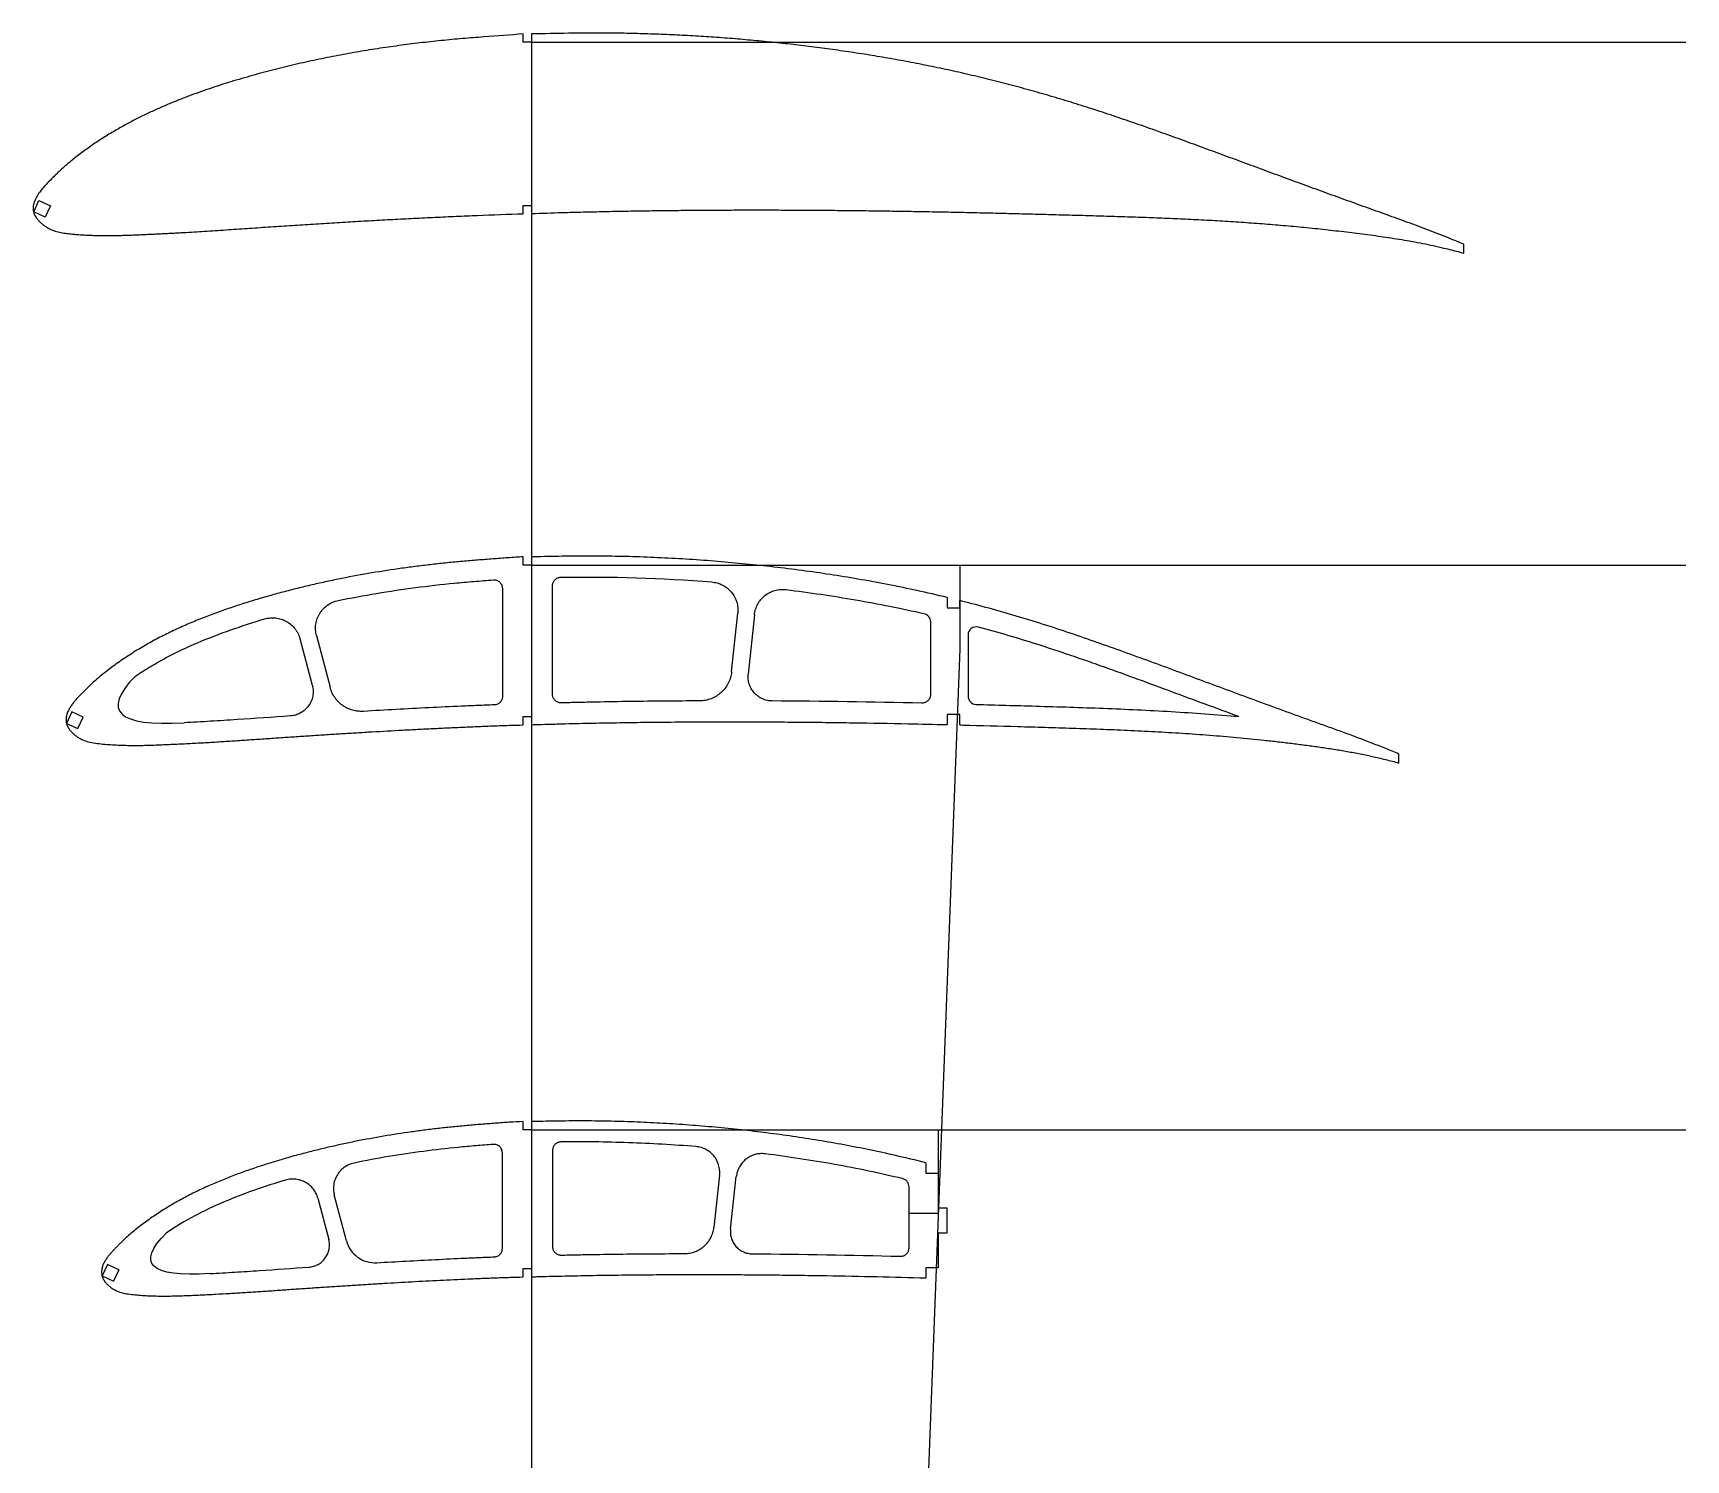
# Model space of a CAD drawing. Header units: millimetres. Extents: x -11497 to 404, y -3854 to 414.
# Drawn here: x -8408.6 to -8013.5, y -322.7 to 18.4 of the extents above; entities that cross this region are included whole.
import ezdxf

# ---------------------------------------------------------------- set-up
doc = ezdxf.new("R2010")
doc.units = ezdxf.units.MM
doc.layers.add('7', color=1, linetype='Continuous')
doc.layers.add('剖面线层', color=2, linetype='Continuous', lineweight=25)

msp = doc.modelspace()

# ---------------------------------------------------------------- linework, layer by layer
for p, q in [((-8291.4486, 16.1914), (-8291.4486, 18.1818)), ((-8289.4486, 16.1914), (-8291.4486, 16.1914)), ((-8289.4486, 18.1914), (-8289.4486, 16.1914)), ((-8291.4486, -24.7867), (-8291.4486, -22.7867)), ((-8291.4486, -22.7867), (-8289.4486, -22.7867)), ((-8289.4486, -22.7867), (-8289.4486, -24.7404)), ((-8291.4486, -108.8086), (-8291.4486, -106.8202)), ((-8289.4486, -108.8086), (-8291.4486, -108.8086)), ((-8289.4486, -106.8086), (-8289.4486, -108.8086)), ((-8190.1354, -116.5351), (-8190.1354, -119.0351)), ((-8187.1354, -119.0351), (-8187.1354, -117.2749)), ((-8190.1354, -119.0351), (-8187.1354, -119.0351)), ((-8291.4486, -146.9955), (-8291.4486, -144.9955)), ((-8291.4486, -144.9955), (-8289.4486, -144.9955)), ((-8289.4486, -144.9955), (-8289.4486, -146.9458)), ((-8187.1354, -144.5017), (-8190.1354, -144.5017)), ((-8190.1354, -144.5017), (-8190.1354, -146.927)), ((-8187.1354, -147.0017), (-8187.1354, -144.5017)), ((-8291.4486, -243.8086), (-8291.4486, -241.8222)), ((-8289.4486, -243.8086), (-8291.4486, -243.8086)), ((-8289.4486, -241.8086), (-8289.4486, -243.8086)), ((-8195.2396, -251.6877), (-8195.2396, -254.1877)), ((-8195.2396, -254.1877), (-8192.2396, -254.1877)), ((-8192.2396, -254.1877), (-8192.2396, -262.4671)), ((-8192.2396, -262.4671), (-8190.2396, -262.4671)), ((-8190.2396, -262.4671), (-8190.2396, -268.4671)), ((-8190.2396, -268.4671), (-8192.2396, -268.4671)), ((-8192.2396, -268.4671), (-8192.2396, -276.7778)), ((-8291.4486, -278.9729), (-8291.4486, -276.9729)), ((-8291.4486, -276.9729), (-8289.4486, -276.9729)), ((-8289.4486, -276.9729), (-8289.4486, -278.927)), ((-8192.2396, -276.7778), (-8195.2396, -276.7778)), ((-8195.2396, -276.7778), (-8195.2396, -279.1941))]:
    msp.add_line(p, q)
at = {"color": 7, "linetype": 'Continuous', "lineweight": 25}
for p, q in [((-8408.4854, -24.3296), (-8407.2176, -21.6107)), ((-8407.2176, -21.6107), (-8404.4986, -22.8785)), ((-8404.4986, -22.8785), (-8405.7665, -25.5975)), ((-8405.7665, -25.5975), (-8408.4854, -24.3296)), ((-8066.6553, -34.2379), (-8066.6553, -32.0867)), ((-8296.4486, -114.3208), (-8296.4486, -140.2131)), ((-8284.4486, -139.7349), (-8284.4486, -113.6919)), ((-8241.6525, -134.3244), (-8240.1848, -120.2882)), ((-8236.1997, -120.6623), (-8237.6848, -134.8591)), ((-8194.1354, -122.3185), (-8194.1354, -139.7852)), ((-8340.8902, -125.6367), (-8337.6255, -137.9999)), ((-8185.1354, -125.5543), (-8185.1354, -140.102)), ((-8341.8743, -137.5767), (-8344.8153, -126.4397)), ((-8384.2523, -135.3876), (-8384.252, -135.3878)), ((-8399.3575, -143.9048), (-8400.6254, -146.6237)), ((-8396.6386, -145.1727), (-8399.3575, -143.9048)), ((-8397.9065, -147.8916), (-8396.6386, -145.1727)), ((-8400.6254, -146.6237), (-8397.9065, -147.8916)), ((-8372.5508, -146.4817), (-8372.5526, -146.4818)), ((-8082.17, -156.1171), (-8082.1707, -153.9554)), ((-8284.4486, -248.7028), (-8284.4486, -271.7469)), ((-8296.4486, -272.1709), (-8296.4486, -249.2742)), ((-8244.5269, -254.6394), (-8245.8959, -267.1105)), ((-8241.9187, -267.5664), (-8240.5366, -254.9847)), ((-8340.5427, -260.1715), (-8337.9521, -269.9908)), ((-8333.7237, -270.3383), (-8336.62, -259.3599)), ((-8199.2396, -272.0337), (-8199.2396, -257.4176)), ((-8376.7207, -268.4071), (-8376.7209, -268.4069)), ((-8390.8687, -275.9824), (-8392.1365, -278.7014)), ((-8388.1498, -277.2503), (-8390.8687, -275.9824)), ((-8392.1365, -278.7014), (-8389.4176, -279.9692)), ((-8388.1498, -277.2503), (-8389.4176, -279.9692)), ((-8366.3288, -278.1481), (-8366.3257, -278.1479))]:
    msp.add_line(p, q, dxfattribs=at)
at = {"color": 7, "linetype": 'Continuous'}
for centre, start, end in [((-8183.1354, -125.5543), 74.84851, 180), ((-8183.1354, -140.102), 180, 268.488702)]:
    msp.add_arc(centre, 2, start, end, dxfattribs=at)
at = {"color": 7, "linetype": 'Continuous', "lineweight": 25}
for points, knots in [([(-8291.4486, 18.1818), (-8294.5814, 17.9626), (-8299.4148, 17.5777), (-8305.9536, 17.089), (-8311.055, 16.605), (-8316.1481, 16.0476), (-8321.23, 15.4023), (-8326.2998, 14.6704), (-8331.3555, 13.8474), (-8335.5727, 13.0757), (-8338.9596, 12.4078), (-8341.5207, 11.8724), (-8344.0761, 11.3136), (-8346.625, 10.726), (-8349.1678, 10.1121), (-8351.7046, 9.4707), (-8354.257, 8.795), (-8356.8244, 8.0854), (-8359.405, 7.3374), (-8361.9756, 6.5571), (-8364.5344, 5.7388), (-8367.0822, 4.8854), (-8369.6169, 3.9912), (-8371.7324, 3.2038), (-8373.4364, 2.5465), (-8374.7327, 2.0303), (-8376.0243, 1.5031), (-8377.3087, 0.9603), (-8378.5871, 0.4056), (-8379.8574, -0.1655), (-8381.1398, -0.7623), (-8382.4353, -1.3841), (-8383.7405, -2.0364), (-8385.0384, -2.7048), (-8386.3258, -3.3955), (-8387.6062, -4.1054), (-8388.8785, -4.8373), (-8390.1786, -5.6109), (-8391.5036, -6.4279), (-8392.8491, -7.2905), (-8394.1773, -8.1749), (-8395.4826, -9.0813), (-8396.7614, -10.005), (-8398.007, -10.9477), (-8399.0647, -11.7837), (-8399.943, -12.5094), (-8400.6593, -13.1162), (-8401.368, -13.7417), (-8402.0789, -14.3847), (-8402.7943, -15.055), (-8403.5205, -15.756), (-8404.3429, -16.5739), (-8405.2589, -17.5084), (-8406.2219, -18.5753), (-8407.1055, -19.6826), (-8407.8463, -20.8221), (-8408.3861, -21.9829), (-8408.6665, -23.1685), (-8408.5832, -24.2047), (-8408.3686, -24.8738), (-8408.1107, -25.31), (-8407.8725, -25.785), (-8407.3972, -26.3673), (-8406.8132, -26.9684), (-8406.1514, -27.5119), (-8405.4423, -27.9954), (-8404.7276, -28.3922), (-8404.0239, -28.7046), (-8403.3422, -28.9467), (-8402.6547, -29.138), (-8401.9628, -29.2889), (-8401.2667, -29.4056), (-8400.5678, -29.5003), (-8399.6833, -29.5992), (-8398.613, -29.7017), (-8397.356, -29.8024), (-8396.0955, -29.8803), (-8394.8326, -29.9377), (-8393.5682, -29.9799), (-8392.3027, -30.0021), (-8391.0364, -30.0114), (-8389.7699, -30.0026), (-8388.504, -29.9832), (-8387.239, -29.9521), (-8385.9748, -29.9121), (-8384.7106, -29.8649), (-8383.4465, -29.8133), (-8382.1817, -29.7571), (-8380.9164, -29.6992), (-8379.6503, -29.6413), (-8378.3847, -29.579), (-8377.1188, -29.5166), (-8375.8532, -29.4523), (-8374.5873, -29.3842), (-8372.8982, -29.2916), (-8370.7865, -29.17), (-8368.2526, -29.0137), (-8365.7196, -28.8531), (-8363.1869, -28.6848), (-8360.6546, -28.5146), (-8358.122, -28.3422), (-8355.5891, -28.1681), (-8353.0557, -27.9977), (-8350.5226, -27.8264), (-8347.9896, -27.6601), (-8345.4569, -27.4931), (-8342.9239, -27.33), (-8340.3903, -27.1697), (-8337.0136, -26.9603), (-8332.7937, -26.7061), (-8327.731, -26.4153), (-8322.6684, -26.1402), (-8317.6055, -25.8777), (-8312.5414, -25.6329), (-8307.4756, -25.4016), (-8300.4451, -25.1067), (-8295.1025, -24.9058), (-8291.4486, -24.7867)], [0, 0, 0, 0, 0.037810127, 0.058378142, 0.078944165, 0.099502757, 0.120062306, 0.140618196, 0.161171844, 0.181730392, 0.192232993, 0.202733734, 0.213231801, 0.223726436, 0.234226583, 0.244725708, 0.255230035, 0.266014973, 0.276796177, 0.287577874, 0.298358395, 0.309139928, 0.31992681, 0.330717371, 0.336315928, 0.341916893, 0.34751551, 0.353112043, 0.35870546, 0.364292741, 0.369880161, 0.375736121, 0.381592742, 0.387447349, 0.393312559, 0.399182199, 0.405074118, 0.410984135, 0.41739554, 0.423814744, 0.430225953, 0.436607106, 0.442946104, 0.449218507, 0.455412895, 0.459176702, 0.462934888, 0.466716263, 0.470556156, 0.474475231, 0.47851987, 0.482707985, 0.488439354, 0.49427259, 0.500005689, 0.505479778, 0.510596009, 0.515360546, 0.519964911, 0.522941483, 0.523713317, 0.526061566, 0.529321954, 0.532702959, 0.536149006, 0.539609724, 0.543025292, 0.545975002, 0.548870241, 0.551727175, 0.554561889, 0.557391908, 0.560223219, 0.563052882, 0.568106577, 0.573167981, 0.578234398, 0.583311455, 0.588388324, 0.593465992, 0.598549122, 0.603634584, 0.60871431, 0.613792524, 0.618869059, 0.62394358, 0.629023617, 0.634100922, 0.639186879, 0.644273168, 0.649360468, 0.654444114, 0.659532454, 0.664617865, 0.669708001, 0.679898873, 0.690085219, 0.700273946, 0.710457126, 0.720645539, 0.730830795, 0.741020462, 0.751213282, 0.761401695, 0.771588867, 0.781775629, 0.79196117, 0.802149496, 0.812340623, 0.832694999, 0.853048018, 0.873395476, 0.893737901, 0.914086761, 0.934438591, 0.95479294, 0.998807953, 0.998807953, 0.998807953, 0.998807953]), ([(-8066.6553, -32.0867), (-8067.7913, -31.5932), (-8069.7741, -30.7927), (-8072.582, -29.6707), (-8075.0744, -28.7104), (-8077.56, -27.7724), (-8080.0521, -26.8524), (-8082.5487, -25.9446), (-8085.049, -25.0469), (-8087.5501, -24.1501), (-8090.8864, -22.9587), (-8095.0512, -21.4563), (-8100.043, -19.6411), (-8105.0307, -17.8187), (-8110.0141, -15.9849), (-8114.997, -14.1492), (-8119.9799, -12.3103), (-8124.956, -10.4765), (-8129.925, -8.6485), (-8134.8899, -6.8379), (-8139.8624, -5.0507), (-8144.845, -3.2949), (-8149.8433, -1.5831), (-8154.8593, 0.0778), (-8159.8604, 1.6652), (-8164.8467, 3.1733), (-8169.8173, 4.5993), (-8174.8068, 5.9557), (-8179.8157, 7.2392), (-8184.8425, 8.4502), (-8189.8871, 9.5888), (-8194.9213, 10.6447), (-8199.9425, 11.6219), (-8204.9485, 12.5208), (-8209.966, 13.3484), (-8214.9939, 14.1105), (-8220.032, 14.8058), (-8225.0793, 15.4394), (-8230.1243, 16.0094), (-8235.165, 16.5191), (-8240.2002, 16.9692), (-8245.2393, 17.3596), (-8250.282, 17.6881), (-8255.3285, 17.9583), (-8260.3788, 18.1642), (-8265.4346, 18.3083), (-8270.4937, 18.3923), (-8275.5555, 18.4076), (-8281.8741, 18.3503), (-8286.5042, 18.2196), (-8289.4486, 18.1914)], [0, 0, 0, 0, 0.015987774, 0.027603423, 0.039037682, 0.050468654, 0.061901065, 0.073332522, 0.084764442, 0.096196547, 0.107635555, 0.13049922, 0.153355397, 0.176207116, 0.199054455, 0.221907143, 0.24476251, 0.267624717, 0.290371373, 0.313115788, 0.335849145, 0.358586315, 0.381317376, 0.404055046, 0.426798515, 0.449053993, 0.471304814, 0.493555415, 0.515804196, 0.538055804, 0.560305634, 0.58256543, 0.604458081, 0.626342623, 0.64822472, 0.670106377, 0.69199188, 0.713881813, 0.735775608, 0.757534826, 0.779287847, 0.80103746, 0.82278231, 0.844525637, 0.866279057, 0.888033004, 0.909820868, 0.931599156, 0.953379782, 0.991393692, 0.991393692, 0.991393692, 0.991393692]), ([(-8289.4486, -24.7404), (-8287.0227, -24.6778), (-8282.9125, -24.5061), (-8277.113, -24.3717), (-8272.0522, -24.2514), (-8266.992, -24.1565), (-8261.9336, -24.0722), (-8256.8777, -24.008), (-8251.8225, -23.9551), (-8246.7677, -23.9206), (-8241.7125, -23.8971), (-8236.6564, -23.8893), (-8231.6001, -23.8922), (-8226.5453, -23.909), (-8221.4922, -23.937), (-8216.4403, -23.9776), (-8211.3888, -24.0284), (-8206.337, -24.0921), (-8201.2846, -24.1661), (-8196.232, -24.2519), (-8191.1801, -24.3465), (-8186.1299, -24.4541), (-8181.0807, -24.5665), (-8176.0321, -24.6883), (-8170.9827, -24.8156), (-8165.9324, -24.948), (-8160.8814, -25.0845), (-8155.8304, -25.2236), (-8150.7808, -25.3725), (-8145.7327, -25.533), (-8140.6859, -25.7151), (-8135.6396, -25.9193), (-8130.5941, -26.1571), (-8125.5472, -26.4306), (-8120.5004, -26.7446), (-8115.4547, -27.106), (-8110.4129, -27.5136), (-8105.3752, -27.9704), (-8100.3417, -28.4836), (-8095.312, -29.0519), (-8091.1187, -29.5747), (-8087.76, -30.0265), (-8085.2349, -30.3878), (-8082.7144, -30.7728), (-8080.2003, -31.1912), (-8077.6933, -31.6438), (-8075.195, -32.14), (-8072.6897, -32.6821), (-8069.8401, -33.3717), (-8067.819, -33.878), (-8066.6553, -34.2379)], [0.007565579, 0.007565579, 0.007565579, 0.007565579, 0.039898338, 0.062375182, 0.084856831, 0.107347172, 0.129807277, 0.152263507, 0.174716737, 0.197166748, 0.219614308, 0.24207271, 0.264533569, 0.286983546, 0.309422927, 0.331860714, 0.354297153, 0.376732241, 0.399175083, 0.421621345, 0.444062332, 0.466498061, 0.488924444, 0.511354789, 0.533784812, 0.556223473, 0.578666397, 0.601109154, 0.623547151, 0.645975927, 0.668404475, 0.690833213, 0.713267434, 0.735703901, 0.758175394, 0.780639748, 0.80310346, 0.825569188, 0.848036127, 0.870516133, 0.893008687, 0.904338802, 0.91566953, 0.926994857, 0.938311018, 0.949626763, 0.960935433, 0.97224771, 0.983775525, 1, 1, 1, 1]), ([(-8190.1354, -116.5351), (-8192.5317, -115.9559), (-8199.3289, -114.3937), (-8208.3872, -112.6205), (-8217.2853, -111.1564), (-8223.9787, -110.1855), (-8230.6878, -109.3334), (-8237.4112, -108.5988), (-8244.1455, -107.9747), (-8250.8898, -107.468), (-8256.5162, -107.1405), (-8261.0205, -106.9396), (-8265.5263, -106.7778), (-8270.0339, -106.6754), (-8274.5425, -106.6341), (-8277.924, -106.6365), (-8281.3054, -106.6663), (-8284.6863, -106.7334), (-8287.4006, -106.7845), (-8288.9881, -106.8041), (-8289.4486, -106.8086)], [0.528325857, 0.528325857, 0.528325857, 0.528325857, 0.5625, 0.625, 0.65625, 0.6875, 0.71875, 0.75, 0.78125, 0.8125, 0.84375, 0.859375, 0.875, 0.90625, 0.921875, 0.9375, 0.953125, 0.96875, 0.984375, 0.990758762, 0.990758762, 0.990758762, 0.990758762]), ([(-8291.4486, -106.8202), (-8292.6622, -106.8898), (-8295.0885, -107.049), (-8298.7251, -107.321), (-8302.36, -107.5975), (-8305.9925, -107.8902), (-8309.6186, -108.2422), (-8313.2397, -108.6311), (-8316.8544, -109.0667), (-8321.6645, -109.7108), (-8327.6579, -110.6339), (-8333.6193, -111.7295), (-8338.3655, -112.7115), (-8341.9126, -113.5032), (-8345.4459, -114.3505), (-8348.9645, -115.2543), (-8352.4673, -116.2152), (-8355.9524, -117.2362), (-8359.4158, -118.3266), (-8362.8554, -119.4881), (-8366.2666, -120.7296), (-8369.6457, -122.0546), (-8372.9859, -123.4742), (-8376.2751, -125.0074), (-8379.5045, -126.6627), (-8382.6649, -128.4456), (-8385.7513, -130.3532), (-8388.2534, -132.0508), (-8390.2034, -133.4812), (-8391.6364, -134.5931), (-8393.0361, -135.7467), (-8394.3958, -136.9471), (-8395.4975, -137.9819), (-8396.3589, -138.8302), (-8396.9987, -139.4728), (-8397.6281, -140.1256), (-8398.2394, -140.7953), (-8398.8263, -141.4871), (-8399.3765, -142.2079), (-8399.7943, -142.8383), (-8400.0903, -143.3656), (-8400.2905, -143.7723), (-8400.4342, -144.1219), (-8400.5324, -144.4076), (-8400.5975, -144.6247), (-8400.6521, -144.8446), (-8400.7089, -145.1411), (-8400.7543, -145.5169), (-8400.7506, -145.8954), (-8400.7238, -146.1965), (-8400.6911, -146.4206), (-8400.647, -146.6428), (-8400.5884, -146.8611), (-8400.5147, -147.0751), (-8400.4135, -147.2772), (-8400.3055, -147.4759), (-8400.2029, -147.6778), (-8400.0899, -147.8743), (-8399.963, -148.062), (-8399.8259, -148.2424), (-8399.6323, -148.474), (-8399.2781, -148.8671), (-8398.8308, -149.2747), (-8398.3514, -149.6431), (-8397.854, -149.9869), (-8397.1999, -150.3665), (-8396.0937, -150.8597), (-8394.6291, -151.2543), (-8392.8293, -151.4884), (-8391.0235, -151.6565), (-8389.2137, -151.7803), (-8387.4015, -151.8571), (-8385.588, -151.8978), (-8383.774, -151.9014), (-8381.9602, -151.8752), (-8380.1468, -151.8244), (-8378.3339, -151.7568), (-8376.5215, -151.6778), (-8374.7091, -151.5942), (-8372.8968, -151.507), (-8370.4805, -151.3853), (-8367.4605, -151.2216), (-8363.8373, -151.0033), (-8360.2146, -150.769), (-8356.5921, -150.5239), (-8352.9693, -150.274), (-8349.3459, -150.0243), (-8345.7215, -149.7793), (-8342.0961, -149.538), (-8338.4695, -149.3021), (-8334.8417, -149.0735), (-8331.2127, -148.8513), (-8326.3722, -148.5647), (-8321.5288, -148.295), (-8316.6826, -148.0407), (-8313.0464, -147.8587), (-8309.4087, -147.6851), (-8306.3759, -147.5473), (-8303.9489, -147.443), (-8302.1283, -147.3659), (-8300.3073, -147.2902), (-8298.4857, -147.2201), (-8296.6636, -147.1555), (-8294.3183, -147.0775), (-8292.5798, -147.0238), (-8291.4486, -146.9955)], [0, 0, 0, 0, 0.008250743, 0.016501486, 0.024752229, 0.033002972, 0.041253715, 0.049504458, 0.057755201, 0.066005944, 0.08250743, 0.099008916, 0.107259659, 0.115510402, 0.123761145, 0.132011888, 0.140262631, 0.148513373, 0.156764116, 0.165014859, 0.173265602, 0.181516345, 0.189767088, 0.198017831, 0.206268574, 0.214519317, 0.22277006, 0.231020803, 0.235146175, 0.239271546, 0.243396918, 0.247522289, 0.251647661, 0.253710346, 0.255773032, 0.257835718, 0.259898404, 0.261961089, 0.264023775, 0.266086461, 0.267117804, 0.268149147, 0.269180489, 0.269696161, 0.270211832, 0.270727504, 0.271243175, 0.272274518, 0.273305861, 0.273821532, 0.274337204, 0.274852875, 0.275368547, 0.275884218, 0.27639989, 0.276915561, 0.277431232, 0.277946904, 0.278462575, 0.278978247, 0.279493918, 0.280525261, 0.282587947, 0.28361929, 0.284650632, 0.286713318, 0.288776004, 0.292901375, 0.297026747, 0.301152118, 0.30527749, 0.309402861, 0.313528233, 0.317653604, 0.321778976, 0.325904347, 0.330029719, 0.33415509, 0.338280462, 0.342405833, 0.346531205, 0.354781948, 0.363032691, 0.371283434, 0.379534177, 0.38778492, 0.396035663, 0.404286406, 0.412537149, 0.420787892, 0.429038634, 0.437289377, 0.44554012, 0.462041606, 0.470292349, 0.478543092, 0.486793835, 0.495044578, 0.49916995, 0.503295321, 0.507420693, 0.511546064, 0.515671436, 0.519796807, 0.527473097, 0.527473097, 0.527473097, 0.527473097]), ([(-8335.713, -117.271), (-8329.5873, -115.9991), (-8323.4281, -114.977), (-8314.147, -113.7608), (-8311.0459, -113.411), (-8306.3854, -112.9518), (-8304.8299, -112.8141), (-8301.7156, -112.5627), (-8300.1575, -112.4441), (-8298.5993, -112.3265)], [0, 0, 0, 0, 0.5, 0.5, 0.75, 0.75, 0.875, 0.875, 1, 1, 1, 1]), ([(-8298.5993, -112.3265), (-8298.4612, -112.316), (-8298.3245, -112.32), (-8298.0537, -112.3554), (-8297.918, -112.3876), (-8297.6592, -112.4781), (-8297.5357, -112.536), (-8297.3003, -112.6776), (-8297.1892, -112.7612), (-8296.8888, -113.0396), (-8296.7257, -113.269), (-8296.5614, -113.6447), (-8296.519, -113.7775), (-8296.4629, -114.046), (-8296.4486, -114.1823), (-8296.4486, -114.3208)], [0, 0, 0, 0, 0.125, 0.125, 0.25, 0.25, 0.375, 0.375, 0.5, 0.5, 0.75, 0.75, 0.875, 0.875, 1, 1, 1, 1]), ([(-8284.4486, -113.6919), (-8284.4486, -113.5613), (-8284.436, -113.4329), (-8284.3864, -113.1802), (-8284.3488, -113.0546), (-8284.2507, -112.8147), (-8284.1906, -112.7008), (-8284.0488, -112.4851), (-8283.9661, -112.3827), (-8283.7854, -112.1986), (-8283.6867, -112.1158), (-8283.4727, -111.969), (-8283.3581, -111.906), (-8283.0034, -111.7532), (-8282.745, -111.6968), (-8282.4839, -111.6922)], [0, 0, 0, 0, 0.125, 0.125, 0.25, 0.25, 0.375, 0.375, 0.5, 0.5, 0.625, 0.625, 0.75, 0.75, 1, 1, 1, 1]), ([(-8246.3931, -112.8278), (-8245.9398, -112.8637), (-8245.4973, -112.9441), (-8244.6329, -113.191), (-8244.2071, -113.3601), (-8243.4084, -113.774), (-8243.0327, -114.0186), (-8242.5051, -114.4425), (-8242.3345, -114.5942), (-8242.0124, -114.9108), (-8241.8603, -115.0762), (-8241.43, -115.593), (-8241.1771, -115.9659), (-8240.7456, -116.7652), (-8240.5731, -117.1798), (-8240.3769, -117.8234), (-8240.3221, -118.0416), (-8240.2339, -118.4854), (-8240.2007, -118.7109), (-8240.1359, -119.3852), (-8240.1375, -119.836), (-8240.1848, -120.2882)], [0, 0, 0, 0, 0.125, 0.125, 0.25, 0.25, 0.375, 0.375, 0.4375, 0.4375, 0.5, 0.5, 0.625, 0.625, 0.75, 0.75, 0.8125, 0.8125, 0.875, 0.875, 1, 1, 1, 1]), ([(-8236.1997, -120.6624), (-8236.1525, -120.2114), (-8236.0613, -119.7723), (-8235.7936, -118.9167), (-8235.6145, -118.4965), (-8235.1822, -117.7102), (-8234.9292, -117.3416), (-8234.4939, -116.8259), (-8234.3386, -116.6595), (-8234.0152, -116.346), (-8233.8467, -116.1982), (-8233.3212, -115.7813), (-8232.9439, -115.5381), (-8232.1369, -115.1261), (-8231.7195, -114.9635), (-8231.0736, -114.7822), (-8230.8549, -114.7323), (-8230.4107, -114.654), (-8230.185, -114.6258), (-8229.5112, -114.5755), (-8229.0616, -114.5865), (-8228.6117, -114.6428)], [0, 0, 0, 0, 0.125, 0.125, 0.25, 0.25, 0.375, 0.375, 0.4375, 0.4375, 0.5, 0.5, 0.625, 0.625, 0.75, 0.75, 0.8125, 0.8125, 0.875, 0.875, 1, 1, 1, 1]), ([(-8340.8902, -125.6367), (-8341.0084, -125.1892), (-8341.0792, -124.737), (-8341.1296, -123.8233), (-8341.1078, -123.3573), (-8340.9723, -122.4521), (-8340.8597, -122.0098), (-8340.6226, -121.3621), (-8340.5317, -121.1483), (-8340.3308, -120.7356), (-8340.1101, -120.3354), (-8339.8505, -119.9596), (-8339.5713, -119.5963), (-8339.4209, -119.42), (-8338.946, -118.9175), (-8338.6001, -118.6194), (-8337.8515, -118.0948), (-8337.4444, -117.8672), (-8336.6028, -117.5037), (-8336.1661, -117.3651), (-8335.7129, -117.271)], [0, 0, 0, 0, 0.125, 0.125, 0.25, 0.25, 0.375, 0.375, 0.4375, 0.4375, 0.5, 0.5625, 0.5625, 0.625, 0.625, 0.75, 0.75, 0.875, 0.875, 1, 1, 1, 1]), ([(-8228.6118, -114.6428), (-8223.0559, -115.3389), (-8217.5319, -116.1534), (-8206.5569, -118.0535), (-8201.1061, -119.1399), (-8195.6936, -120.3682)], [0, 0, 0, 0, 0.5, 0.5, 1, 1, 1, 1]), ([(-8082.1707, -153.9554), (-8083.2049, -153.507), (-8085.2935, -152.6584), (-8088.4348, -151.4065), (-8091.5942, -150.2011), (-8094.7631, -149.021), (-8097.9414, -147.8662), (-8101.1224, -146.7195), (-8104.3048, -145.5762), (-8108.5436, -144.0401), (-8113.8373, -142.1064), (-8120.1837, -139.7696), (-8126.5257, -137.4207), (-8132.8673, -135.0709), (-8139.2089, -132.7212), (-8147.673, -129.6112), (-8156.165, -126.5779), (-8164.7185, -123.7212), (-8173.3188, -121.0098), (-8180.8034, -118.8937), (-8186.1526, -117.5222), (-8187.1354, -117.2749)], [0, 0, 0, 0, 0.015625, 0.03125, 0.046875, 0.0625, 0.078125, 0.09375, 0.109375, 0.125, 0.15625, 0.1875, 0.21875, 0.25, 0.28125, 0.3125, 0.375, 0.40625, 0.4375, 0.5, 0.514048424, 0.514048424, 0.514048424, 0.514048424]), ([(-8384.252, -135.3878), (-8383.0639, -134.5854), (-8381.8593, -133.8205), (-8379.4213, -132.3561), (-8378.1879, -131.6566), (-8374.4454, -129.6543), (-8371.8935, -128.4488), (-8366.7005, -126.2404), (-8364.0629, -125.2298), (-8358.7258, -123.3493), (-8356.0255, -122.481), (-8353.2988, -121.6729)], [0, 0, 0, 0, 0.125, 0.125, 0.25, 0.25, 0.5, 0.5, 0.75, 0.75, 1, 1, 1, 1]), ([(-8353.2989, -121.6729), (-8352.8615, -121.5433), (-8352.4181, -121.4594), (-8351.5197, -121.3799), (-8351.06, -121.3853), (-8350.1631, -121.4863), (-8349.7234, -121.5806), (-8349.0769, -121.7887), (-8348.8626, -121.8697), (-8348.4475, -122.051), (-8348.2457, -122.1515), (-8347.6574, -122.4818), (-8347.2866, -122.7412), (-8346.5967, -123.336), (-8346.287, -123.663), (-8345.8733, -124.1966), (-8345.744, -124.3817), (-8345.5029, -124.7666), (-8345.3915, -124.9663), (-8345.0907, -125.5753), (-8344.9317, -125.9986), (-8344.8152, -126.4397)], [0, 0, 0, 0, 0.125, 0.125, 0.25, 0.25, 0.375, 0.375, 0.4375, 0.4375, 0.5, 0.5, 0.625, 0.625, 0.75, 0.75, 0.8125, 0.8125, 0.875, 0.875, 1, 1, 1, 1]), ([(-8195.6936, -120.3682), (-8195.4724, -120.4184), (-8195.2657, -120.5037), (-8194.8814, -120.7445), (-8194.7145, -120.8933), (-8194.4314, -121.2476), (-8194.323, -121.4432), (-8194.173, -121.8711), (-8194.1354, -122.0917), (-8194.1354, -122.3185)], [0, 0, 0, 0, 0.25, 0.25, 0.5, 0.5, 0.75, 0.75, 1, 1, 1, 1]), ([(-8120.4021, -145.0172), (-8125.7512, -143.0447), (-8131.096, -141.0598), (-8141.7888, -137.0992), (-8147.1363, -135.1219), (-8157.8729, -131.2903), (-8163.2634, -129.4399), (-8173.3026, -126.2551), (-8177.9405, -124.889), (-8182.6127, -123.6238)], [0, 0, 0, 0, 0.25, 0.25, 0.5, 0.5, 0.75, 0.75, 0.961910179, 0.961910179, 0.961910179, 0.961910179]), ([(-8241.6525, -134.3243), (-8241.702, -134.7977), (-8241.794, -135.2596), (-8241.9937, -135.9361), (-8242.0706, -136.1588), (-8242.2454, -136.5986), (-8242.3437, -136.8162), (-8242.6648, -137.448), (-8242.9149, -137.8452), (-8243.4858, -138.5924), (-8243.8104, -138.9451), (-8244.5092, -139.577), (-8244.8844, -139.8587), (-8245.6864, -140.3537), (-8246.1156, -140.5669), (-8246.9922, -140.9067), (-8247.4434, -141.0361), (-8248.372, -141.2125), (-8248.8481, -141.2586), (-8249.324, -141.2604)], [0, 0, 0, 0, 0.125, 0.125, 0.1875, 0.1875, 0.25, 0.25, 0.375, 0.375, 0.5, 0.5, 0.625, 0.625, 0.75, 0.75, 0.875, 0.875, 1, 1, 1, 1]), ([(-8341.8743, -137.5767), (-8341.7644, -137.993), (-8341.7021, -138.414), (-8341.6699, -139.2656), (-8341.7015, -139.6985), (-8341.8561, -140.534), (-8341.9787, -140.9426), (-8342.3159, -141.7336), (-8342.5248, -142.1036), (-8343.0207, -142.7945), (-8343.3114, -143.1174), (-8343.9463, -143.683), (-8344.2924, -143.9296), (-8345.0439, -144.3482), (-8345.4369, -144.5129), (-8346.2516, -144.7545), (-8346.6773, -144.8317), (-8347.1069, -144.8606)], [0, 0, 0, 0, 0.125, 0.125, 0.25, 0.25, 0.375, 0.375, 0.5, 0.5, 0.625, 0.625, 0.75, 0.75, 0.875, 0.875, 1, 1, 1, 1]), ([(-8329.682, -143.751), (-8330.1277, -143.7774), (-8330.5696, -143.7652), (-8331.227, -143.691), (-8331.4452, -143.657), (-8331.8797, -143.5698), (-8332.097, -143.5165), (-8332.7371, -143.3296), (-8333.148, -143.17), (-8333.7414, -142.8797), (-8333.9353, -142.7744), (-8334.3152, -142.5463), (-8334.5021, -142.4229), (-8335.0417, -142.0321), (-8335.3751, -141.7438), (-8335.8364, -141.2709), (-8335.9837, -141.1064), (-8336.265, -140.7637), (-8336.3996, -140.5846), (-8336.7762, -140.0355), (-8336.9932, -139.652), (-8337.3606, -138.8512), (-8337.5115, -138.4315), (-8337.6255, -137.9998)], [0, 0, 0, 0, 0.125, 0.125, 0.1875, 0.1875, 0.25, 0.25, 0.375, 0.375, 0.4375, 0.4375, 0.5, 0.5, 0.625, 0.625, 0.6875, 0.6875, 0.75, 0.75, 0.875, 0.875, 1, 1, 1, 1]), ([(-8231.9324, -141.2769), (-8232.3406, -141.2746), (-8232.7419, -141.2299), (-8233.531, -141.0582), (-8233.9219, -140.9292), (-8234.6573, -140.5978), (-8235.0056, -140.3954), (-8235.4979, -140.0354), (-8235.6563, -139.9062), (-8235.9557, -139.6349), (-8236.2397, -139.3492), (-8236.493, -139.0354), (-8236.7307, -138.7071), (-8236.8421, -138.535), (-8237.1449, -138.0081), (-8237.3081, -137.6402), (-8237.4952, -137.0635), (-8237.5481, -136.8658), (-8237.6323, -136.4683), (-8237.6637, -136.2688), (-8237.7267, -135.6682), (-8237.7273, -135.2651), (-8237.6848, -134.859)], [0, 0, 0, 0, 0.125, 0.125, 0.25, 0.25, 0.375, 0.375, 0.4375, 0.4375, 0.5, 0.5625, 0.5625, 0.625, 0.625, 0.75, 0.75, 0.8125, 0.8125, 0.875, 0.875, 1, 1, 1, 1]), ([(-8298.3757, -142.2123), (-8299.6809, -142.26), (-8300.9859, -142.3126), (-8303.5957, -142.422), (-8304.9006, -142.4774), (-8308.8149, -142.6496), (-8311.424, -142.7724), (-8319.2505, -143.1589), (-8324.4669, -143.4425), (-8329.6821, -143.751)], [0, 0, 0, 0, 0.125, 0.125, 0.25, 0.25, 0.5, 0.5, 1, 1, 1, 1]), ([(-8296.4486, -140.2131), (-8296.4486, -140.3421), (-8296.461, -140.469), (-8296.5094, -140.7188), (-8296.546, -140.8429), (-8296.6419, -141.0805), (-8296.7005, -141.1934), (-8296.8391, -141.4074), (-8296.9198, -141.5093), (-8297.0968, -141.693), (-8297.1933, -141.7758), (-8297.4027, -141.9231), (-8297.5154, -141.9871), (-8297.8637, -142.1431), (-8298.1179, -142.2029), (-8298.3757, -142.2123)], [0, 0, 0, 0, 0.125, 0.125, 0.25, 0.25, 0.375, 0.375, 0.5, 0.5, 0.625, 0.625, 0.75, 0.75, 1, 1, 1, 1]), ([(-8282.3938, -141.7346), (-8282.5282, -141.7383), (-8282.6606, -141.7285), (-8282.9217, -141.6831), (-8283.0519, -141.6469), (-8283.3001, -141.5499), (-8283.4181, -141.4897), (-8283.6419, -141.3458), (-8283.7479, -141.2616), (-8284.0331, -140.9842), (-8284.1872, -140.7587), (-8284.3421, -140.3926), (-8284.382, -140.2641), (-8284.4352, -140.002), (-8284.4486, -139.8693), (-8284.4486, -139.7349)], [0, 0, 0, 0, 0.125, 0.125, 0.25, 0.25, 0.375, 0.375, 0.5, 0.5, 0.75, 0.75, 0.875, 0.875, 1, 1, 1, 1]), ([(-8249.3239, -141.2604), (-8254.8364, -141.2814), (-8260.3485, -141.3295), (-8268.616, -141.4471), (-8271.3717, -141.4932), (-8275.5051, -141.5755), (-8276.8829, -141.6064), (-8279.6384, -141.6668), (-8281.0162, -141.6968), (-8282.3938, -141.7346)], [0, 0, 0, 0, 0.5, 0.5, 0.75, 0.75, 0.875, 0.875, 1, 1, 1, 1]), ([(-8194.1354, -139.7852), (-8194.1354, -139.9191), (-8194.1487, -140.0507), (-8194.2009, -140.3097), (-8194.2405, -140.4383), (-8194.3435, -140.683), (-8194.4065, -140.799), (-8194.5555, -141.0182), (-8194.6421, -141.1217), (-8194.9255, -141.3988), (-8195.1538, -141.5468), (-8195.6449, -141.741), (-8195.912, -141.7895), (-8196.1798, -141.7836)], [0, 0, 0, 0, 0.125, 0.125, 0.25, 0.25, 0.375, 0.375, 0.5, 0.5, 0.75, 0.75, 1, 1, 1, 1]), ([(-8183.1882, -142.1013), (-8178.4379, -142.2267), (-8173.6879, -142.3598), (-8163.5395, -142.6542), (-8158.1412, -142.8194), (-8147.3483, -143.2292), (-8141.9539, -143.4769), (-8131.1722, -144.1231), (-8125.7849, -144.5233), (-8120.4021, -145.0172)], [0.030053306, 0.030053306, 0.030053306, 0.030053306, 0.25, 0.25, 0.5, 0.5, 0.75, 0.75, 1, 1, 1, 1]), ([(-8347.1068, -144.8606), (-8351.3465, -145.1463), (-8355.5853, -145.4462), (-8361.945, -145.8706), (-8364.0653, -146.0071), (-8368.307, -146.2603), (-8370.4286, -146.3756), (-8372.5508, -146.4817)], [0, 0, 0, 0, 0.5, 0.5, 0.75, 0.75, 1, 1, 1, 1]), ([(-8289.4486, -146.9458), (-8288.9438, -146.9327), (-8287.3518, -146.8897), (-8285.2163, -146.8201), (-8283.0412, -146.7554), (-8280.8655, -146.6953), (-8278.1447, -146.6369), (-8274.8786, -146.5638), (-8270.522, -146.4806), (-8265.0731, -146.3938), (-8258.53, -146.318), (-8251.9828, -146.2695), (-8245.4321, -146.247), (-8238.8782, -146.2486), (-8232.3216, -146.2721), (-8225.7627, -146.3187), (-8219.2018, -146.3859), (-8210.4521, -146.5032), (-8200.7628, -146.6792), (-8193.2609, -146.8507), (-8190.1354, -146.927)], [0.531996511, 0.531996511, 0.531996511, 0.531996511, 0.535421807, 0.542796064, 0.546483193, 0.550170321, 0.557544578, 0.564918835, 0.572293092, 0.587041606, 0.60179012, 0.616538634, 0.631287149, 0.646035663, 0.660784177, 0.675532691, 0.690281205, 0.705029719, 0.734526747, 0.755593368, 0.755593368, 0.755593368, 0.755593368]), ([(-8187.1354, -147.0017), (-8186.8847, -147.0081), (-8182.2577, -147.126), (-8175.4431, -147.3136), (-8166.6929, -147.5642), (-8160.1316, -147.7657), (-8153.5726, -147.9908), (-8147.0167, -148.2557), (-8140.4654, -148.5756), (-8133.92, -148.9622), (-8127.3827, -149.4299), (-8120.8549, -149.9812), (-8115.4253, -150.5191), (-8111.0889, -151.001), (-8107.8405, -151.3872), (-8104.5965, -151.8003), (-8101.3572, -152.2422), (-8098.1245, -152.7211), (-8094.9003, -153.2496), (-8091.6889, -153.8426), (-8088.4917, -154.5052), (-8085.3182, -155.2638), (-8083.2095, -155.7992), (-8082.17, -156.1171)], [0.762333647, 0.762333647, 0.762333647, 0.762333647, 0.764023775, 0.793520803, 0.808269317, 0.823017831, 0.837766345, 0.852514859, 0.867263373, 0.882011888, 0.896760402, 0.911508916, 0.92625743, 0.933631687, 0.941005944, 0.948380201, 0.955754458, 0.963128715, 0.970502972, 0.977877229, 0.985251486, 0.992625743, 1, 1, 1, 1]), ([(-8291.4486, -241.8222), (-8292.5672, -241.8686), (-8294.8045, -241.9911), (-8298.1574, -242.2301), (-8301.5082, -242.4867), (-8304.8572, -242.7591), (-8308.2007, -243.0842), (-8311.5399, -243.4445), (-8314.8737, -243.8471), (-8319.3104, -244.4429), (-8324.8393, -245.2969), (-8330.3396, -246.3099), (-8334.7193, -247.218), (-8337.9927, -247.9501), (-8341.2536, -248.7337), (-8344.5011, -249.5695), (-8347.7342, -250.4581), (-8350.951, -251.4025), (-8354.1482, -252.4105), (-8357.3233, -253.4851), (-8360.4726, -254.6324), (-8363.5918, -255.8584), (-8366.6755, -257.1711), (-8369.7123, -258.5887), (-8372.6932, -260.1201), (-8375.6109, -261.7684), (-8378.4593, -263.5335), (-8380.7688, -265.1034), (-8382.5681, -266.4268), (-8383.8901, -267.4556), (-8385.1816, -268.5226), (-8386.4355, -269.6334), (-8387.4516, -270.5908), (-8388.2461, -271.3753), (-8388.8359, -271.97), (-8389.4161, -272.5739), (-8389.9789, -273.1942), (-8390.5181, -273.8353), (-8391.0227, -274.5039), (-8391.4048, -275.0885), (-8391.6731, -275.5782), (-8391.8546, -275.9555), (-8391.9823, -276.2803), (-8392.0688, -276.5454), (-8392.1258, -276.7467), (-8392.1723, -276.9506), (-8392.2182, -277.2252), (-8392.2585, -277.5725), (-8392.2542, -277.922), (-8392.2331, -278.2003), (-8392.2074, -278.4076), (-8392.1719, -278.6135), (-8392.1246, -278.8163), (-8392.0645, -279.0158), (-8391.979, -279.2054), (-8391.8852, -279.3915), (-8391.7942, -279.5797), (-8391.6932, -279.7629), (-8391.5798, -279.9385), (-8391.4567, -280.1075), (-8391.2823, -280.3248), (-8390.961, -280.6927), (-8390.5531, -281.0747), (-8390.1139, -281.4193), (-8389.6586, -281.7424), (-8389.0575, -282.098), (-8388.0413, -282.5646), (-8386.6913, -282.94), (-8385.0298, -283.1623), (-8383.3619, -283.3167), (-8381.6906, -283.4321), (-8380.0168, -283.5022), (-8378.342, -283.5401), (-8376.6667, -283.5425), (-8374.9916, -283.5182), (-8373.317, -283.4698), (-8371.6429, -283.4062), (-8369.9691, -283.332), (-8368.2956, -283.2532), (-8366.6221, -283.1711), (-8364.391, -283.0568), (-8361.6025, -282.9035), (-8358.2572, -282.6991), (-8354.9125, -282.4796), (-8351.5683, -282.2503), (-8348.2239, -282.0168), (-8344.8792, -281.7835), (-8341.5339, -281.5541), (-8338.1878, -281.3285), (-8334.841, -281.1081), (-8331.4933, -280.8941), (-8328.1446, -280.6864), (-8323.6786, -280.418), (-8319.2106, -280.1656), (-8314.7405, -279.9272), (-8311.3869, -279.7569), (-8308.0323, -279.594), (-8305.236, -279.4641), (-8302.9983, -279.3672), (-8301.3198, -279.2942), (-8299.6411, -279.2219), (-8297.9619, -279.1583), (-8296.2822, -279.1038), (-8294.1113, -279.0405), (-8292.5001, -278.9976), (-8291.4486, -278.9729)], [0, 0, 0, 0, 0.008250743, 0.016501486, 0.024752229, 0.033002972, 0.041253715, 0.049504458, 0.057755201, 0.066005944, 0.08250743, 0.099008916, 0.107259659, 0.115510402, 0.123761145, 0.132011888, 0.140262631, 0.148513373, 0.156764116, 0.165014859, 0.173265602, 0.181516345, 0.189767088, 0.198017831, 0.206268574, 0.214519317, 0.22277006, 0.231020803, 0.235146175, 0.239271546, 0.243396918, 0.247522289, 0.251647661, 0.253710346, 0.255773032, 0.257835718, 0.259898404, 0.261961089, 0.264023775, 0.266086461, 0.267117804, 0.268149147, 0.269180489, 0.269696161, 0.270211832, 0.270727504, 0.271243175, 0.272274518, 0.273305861, 0.273821532, 0.274337204, 0.274852875, 0.275368547, 0.275884218, 0.27639989, 0.276915561, 0.277431232, 0.277946904, 0.278462575, 0.278978247, 0.279493918, 0.280525261, 0.282587947, 0.28361929, 0.284650632, 0.286713318, 0.288776004, 0.292901375, 0.297026747, 0.301152118, 0.30527749, 0.309402861, 0.313528233, 0.317653604, 0.321778976, 0.325904347, 0.330029719, 0.33415509, 0.338280462, 0.342405833, 0.346531205, 0.354781948, 0.363032691, 0.371283434, 0.379534177, 0.38778492, 0.396035663, 0.404286406, 0.412537149, 0.420787892, 0.429038634, 0.437289377, 0.44554012, 0.462041606, 0.470292349, 0.478543092, 0.486793835, 0.495044578, 0.49916995, 0.503295321, 0.507420693, 0.511546064, 0.515671436, 0.519796807, 0.527538551, 0.527538551, 0.527538551, 0.527538551]), ([(-8195.2396, -251.6877), (-8198.4323, -250.8754), (-8205.6759, -249.1558), (-8215.0155, -247.3087), (-8223.202, -245.9445), (-8229.3604, -245.039), (-8235.5335, -244.2426), (-8241.7197, -243.5537), (-8247.9164, -242.9669), (-8254.1224, -242.488), (-8259.3, -242.1759), (-8263.445, -241.9827), (-8267.5915, -241.8247), (-8271.7398, -241.7226), (-8275.8891, -241.6751), (-8279.0012, -241.6716), (-8282.1133, -241.6916), (-8285.2249, -241.7487), (-8287.67, -241.7889), (-8289.0779, -241.8049), (-8289.4486, -241.8086)], [0.512879647, 0.512879647, 0.512879647, 0.512879647, 0.5625, 0.625, 0.65625, 0.6875, 0.71875, 0.75, 0.78125, 0.8125, 0.84375, 0.859375, 0.875, 0.90625, 0.921875, 0.9375, 0.953125, 0.96875, 0.984375, 0.989958729, 0.989958729, 0.989958729, 0.989958729]), ([(-8298.5986, -247.2798), (-8299.997, -247.385), (-8301.3949, -247.4934), (-8304.1888, -247.7247), (-8305.5842, -247.8522), (-8309.7655, -248.2709), (-8312.5478, -248.5885), (-8320.8753, -249.6878), (-8326.402, -250.6059), (-8331.8996, -251.7419)], [0, 0, 0, 0, 0.125, 0.125, 0.25, 0.25, 0.5, 0.5, 1, 1, 1, 1]), ([(-8296.4486, -249.2742), (-8296.4486, -249.1358), (-8296.4629, -248.9998), (-8296.5186, -248.7324), (-8296.5608, -248.5996), (-8296.6705, -248.3484), (-8296.7376, -248.2296), (-8296.8964, -248.0056), (-8296.9881, -247.9011), (-8297.2882, -247.6225), (-8297.5292, -247.4772), (-8297.9161, -247.3416), (-8298.0517, -247.3092), (-8298.3236, -247.2734), (-8298.4606, -247.2695), (-8298.5986, -247.2798)], [0, 0, 0, 0, 0.125, 0.125, 0.25, 0.25, 0.375, 0.375, 0.5, 0.5, 0.75, 0.75, 0.875, 0.875, 1, 1, 1, 1]), ([(-8282.4765, -246.703), (-8282.6073, -246.7048), (-8282.7359, -246.7194), (-8282.9884, -246.7727), (-8283.1137, -246.8122), (-8283.3527, -246.9141), (-8283.4659, -246.976), (-8283.68, -247.1215), (-8283.7813, -247.206), (-8283.963, -247.39), (-8284.0444, -247.4902), (-8284.188, -247.7071), (-8284.2493, -247.823), (-8284.3965, -248.181), (-8284.4486, -248.4411), (-8284.4486, -248.7028)], [0, 0, 0, 0, 0.125, 0.125, 0.25, 0.25, 0.375, 0.375, 0.5, 0.5, 0.625, 0.625, 0.75, 0.75, 1, 1, 1, 1]), ([(-8250.1668, -247.8148), (-8255.5434, -247.3807), (-8260.9241, -247.0676), (-8269.0015, -246.7865), (-8271.6949, -246.7242), (-8275.7368, -246.6787), (-8277.0843, -246.6727), (-8279.78, -246.6761), (-8281.1281, -246.6843), (-8282.4765, -246.703)], [0, 0, 0, 0, 0.5, 0.5, 0.75, 0.75, 0.875, 0.875, 1, 1, 1, 1]), ([(-8244.5269, -254.6394), (-8244.4816, -254.2268), (-8244.4783, -253.817), (-8244.5337, -253.206), (-8244.5622, -253.003), (-8244.6401, -252.5983), (-8244.6897, -252.3959), (-8244.8668, -251.8039), (-8245.0226, -251.4255), (-8245.4091, -250.7009), (-8245.6419, -250.3534), (-8246.1638, -249.7215), (-8246.4545, -249.4329), (-8246.9364, -249.0423), (-8247.1042, -248.9198), (-8247.4477, -248.6944), (-8247.8009, -248.4871), (-8248.1731, -248.3156), (-8248.5551, -248.1624), (-8248.7519, -248.0946), (-8249.3477, -247.9226), (-8249.7531, -247.8483), (-8250.1668, -247.8149)], [0, 0, 0, 0, 0.125, 0.125, 0.1875, 0.1875, 0.25, 0.25, 0.375, 0.375, 0.5, 0.5, 0.625, 0.625, 0.6875, 0.6875, 0.75, 0.8125, 0.8125, 0.875, 0.875, 1, 1, 1, 1]), ([(-8331.8995, -251.7419), (-8332.3125, -251.8272), (-8332.7095, -251.9529), (-8333.2821, -252.1994), (-8333.4691, -252.2912), (-8333.8352, -252.4949), (-8334.0147, -252.6072), (-8334.529, -252.9664), (-8334.8439, -253.2378), (-8335.2748, -253.6922), (-8335.4121, -253.8527), (-8335.6685, -254.1853), (-8335.7873, -254.3569), (-8336.1163, -254.8873), (-8336.2994, -255.2613), (-8336.5902, -256.0519), (-8336.6934, -256.4568), (-8336.7863, -257.0736), (-8336.8069, -257.2811), (-8336.827, -257.6998), (-8336.8263, -257.9114), (-8336.7923, -258.5391), (-8336.7276, -258.9522), (-8336.62, -259.36)], [0, 0, 0, 0, 0.125, 0.125, 0.1875, 0.1875, 0.25, 0.25, 0.375, 0.375, 0.4375, 0.4375, 0.5, 0.5, 0.625, 0.625, 0.75, 0.75, 0.8125, 0.8125, 0.875, 0.875, 1, 1, 1, 1]), ([(-8233.616, -249.5364), (-8234.025, -249.4843), (-8234.432, -249.4736), (-8235.0398, -249.5169), (-8235.2419, -249.5413), (-8235.6452, -249.6105), (-8235.8472, -249.6557), (-8236.439, -249.8192), (-8236.8181, -249.9658), (-8237.546, -250.3332), (-8237.8966, -250.5564), (-8238.5367, -251.0597), (-8238.8302, -251.3412), (-8239.2298, -251.8094), (-8239.3559, -251.9731), (-8239.5887, -252.3086), (-8239.6963, -252.4813), (-8239.9927, -253.014), (-8240.1564, -253.391), (-8240.4063, -254.1742), (-8240.4915, -254.5749), (-8240.5365, -254.9847)], [0, 0, 0, 0, 0.125, 0.125, 0.1875, 0.1875, 0.25, 0.25, 0.375, 0.375, 0.5, 0.5, 0.625, 0.625, 0.6875, 0.6875, 0.75, 0.75, 0.875, 0.875, 1, 1, 1, 1]), ([(-8200.7759, -255.4724), (-8206.1683, -254.1849), (-8211.6022, -253.0504), (-8222.5512, -251.0801), (-8228.0662, -250.2441), (-8233.616, -249.5365)], [0, 0, 0, 0, 0.5, 0.5, 1, 1, 1, 1]), ([(-8348.2678, -255.829), (-8350.7738, -256.571), (-8353.2554, -257.3683), (-8358.161, -259.0938), (-8360.5852, -260.0213), (-8365.3588, -262.0462), (-8367.705, -263.1509), (-8372.2926, -265.598), (-8374.5359, -266.936), (-8376.7207, -268.4071)], [0, 0, 0, 0, 0.25, 0.25, 0.5, 0.5, 0.75, 0.75, 1, 1, 1, 1]), ([(-8340.5427, -260.1715), (-8340.6487, -259.7697), (-8340.793, -259.3856), (-8341.0645, -258.8347), (-8341.1643, -258.6553), (-8341.3826, -258.3053), (-8341.5018, -258.134), (-8341.8803, -257.6448), (-8342.1621, -257.3474), (-8342.7841, -256.8096), (-8343.1268, -256.5689), (-8343.8418, -256.1667), (-8344.2174, -256.0019), (-8345.0054, -255.7471), (-8345.41, -255.6601), (-8346.0206, -255.5909), (-8346.2253, -255.5779), (-8346.6374, -255.5725), (-8346.8457, -255.5802), (-8347.464, -255.6343), (-8347.8694, -255.7111), (-8348.2678, -255.829)], [0, 0, 0, 0, 0.125, 0.125, 0.1875, 0.1875, 0.25, 0.25, 0.375, 0.375, 0.5, 0.5, 0.625, 0.625, 0.75, 0.75, 0.8125, 0.8125, 0.875, 0.875, 1, 1, 1, 1]), ([(-8199.2396, -257.4176), (-8199.2396, -257.1927), (-8199.2765, -256.9741), (-8199.424, -256.5495), (-8199.5307, -256.3549), (-8199.8091, -256.0023), (-8199.9739, -255.8533), (-8200.3523, -255.6116), (-8200.5572, -255.5246), (-8200.7759, -255.4724)], [0, 0, 0, 0, 0.25, 0.25, 0.5, 0.5, 0.75, 0.75, 1, 1, 1, 1]), ([(-8252.8912, -273.3907), (-8252.4586, -273.3899), (-8252.0329, -273.3496), (-8251.1949, -273.1936), (-8250.7805, -273.0771), (-8249.9748, -272.7679), (-8249.5917, -272.5788), (-8249.0455, -272.2451), (-8248.8682, -272.1254), (-8248.5234, -271.869), (-8248.3553, -271.7315), (-8247.8754, -271.3009), (-8247.5851, -270.9881), (-8247.0628, -270.3118), (-8246.829, -269.9443), (-8246.4373, -269.182), (-8246.2776, -268.7864), (-8246.0304, -267.9667), (-8245.9431, -267.5406), (-8245.8959, -267.1105)], [0, 0, 0, 0, 0.125, 0.125, 0.25, 0.25, 0.375, 0.375, 0.4375, 0.4375, 0.5, 0.5, 0.625, 0.625, 0.75, 0.75, 0.875, 0.875, 1, 1, 1, 1]), ([(-8241.9187, -267.5664), (-8241.9594, -267.9367), (-8241.9606, -268.3044), (-8241.9059, -268.8524), (-8241.8781, -269.0345), (-8241.803, -269.3973), (-8241.7555, -269.578), (-8241.5871, -270.1052), (-8241.4395, -270.4415), (-8241.1652, -270.9232), (-8241.0642, -271.0806), (-8240.8484, -271.3811), (-8240.7333, -271.5247), (-8240.3671, -271.9363), (-8240.093, -272.1866), (-8239.4953, -272.6265), (-8239.1781, -272.8122), (-8238.508, -273.1163), (-8238.1516, -273.235), (-8237.4319, -273.3934), (-8237.0659, -273.435), (-8236.6934, -273.4378)], [0, 0, 0, 0, 0.125, 0.125, 0.1875, 0.1875, 0.25, 0.25, 0.375, 0.375, 0.4375, 0.4375, 0.5, 0.5, 0.625, 0.625, 0.75, 0.75, 0.875, 0.875, 1, 1, 1, 1]), ([(-8342.7132, -276.6224), (-8342.3221, -276.5956), (-8341.9414, -276.5265), (-8341.2001, -276.3071), (-8340.8355, -276.154), (-8340.1583, -275.7769), (-8339.8429, -275.5532), (-8339.4054, -275.1636), (-8339.2664, -275.0252), (-8339.0069, -274.737), (-8338.8857, -274.5864), (-8338.66, -274.2725), (-8338.5555, -274.1092), (-8338.3639, -273.7694), (-8338.2771, -273.5932), (-8338.0488, -273.0577), (-8337.9369, -272.6877), (-8337.8303, -272.113), (-8337.8052, -271.9178), (-8337.777, -271.5305), (-8337.7736, -271.3371), (-8337.7951, -270.7578), (-8337.8521, -270.3698), (-8337.9521, -269.9907)], [0, 0, 0, 0, 0.125, 0.125, 0.25, 0.25, 0.375, 0.375, 0.4375, 0.4375, 0.5, 0.5, 0.5625, 0.5625, 0.625, 0.625, 0.75, 0.75, 0.8125, 0.8125, 0.875, 0.875, 1, 1, 1, 1]), ([(-8333.7237, -270.3382), (-8333.5159, -271.1258), (-8333.1818, -271.8551), (-8332.2612, -273.1976), (-8331.6996, -273.7737), (-8330.7101, -274.4896), (-8330.3645, -274.6965), (-8329.6432, -275.0491), (-8329.2664, -275.1952), (-8328.0949, -275.5359), (-8327.2979, -275.6254), (-8326.4849, -275.5768)], [0, 0, 0, 0, 0.25, 0.25, 0.5, 0.5, 0.625, 0.625, 0.75, 0.75, 1, 1, 1, 1]), ([(-8298.3769, -274.1701), (-8298.2479, -274.1655), (-8298.1215, -274.1486), (-8297.8736, -274.0912), (-8297.7509, -274.0501), (-8297.5168, -273.9456), (-8297.4061, -273.8829), (-8297.1971, -273.7366), (-8297.0982, -273.6521), (-8296.9211, -273.4685), (-8296.8418, -273.3689), (-8296.7022, -273.1542), (-8296.6424, -273.0392), (-8296.4992, -272.6853), (-8296.4486, -272.429), (-8296.4486, -272.1709)], [0, 0, 0, 0, 0.125, 0.125, 0.25, 0.25, 0.375, 0.375, 0.5, 0.5, 0.625, 0.625, 0.75, 0.75, 1, 1, 1, 1]), ([(-8284.4486, -271.7469), (-8284.4486, -271.8809), (-8284.4353, -272.0127), (-8284.383, -272.2719), (-8284.3435, -272.4008), (-8284.2403, -272.6458), (-8284.1772, -272.7619), (-8284.028, -272.9814), (-8283.9413, -273.0849), (-8283.6575, -273.3624), (-8283.4289, -273.5105), (-8282.9372, -273.7047), (-8282.6697, -273.7531), (-8282.4016, -273.7468)], [0, 0, 0, 0, 0.125, 0.125, 0.25, 0.25, 0.375, 0.375, 0.5, 0.5, 0.75, 0.75, 1, 1, 1, 1]), ([(-8201.29, -274.032), (-8201.1559, -274.0353), (-8201.0237, -274.0253), (-8200.7631, -273.9796), (-8200.6332, -273.9432), (-8200.3855, -273.8462), (-8200.2678, -273.7859), (-8200.0445, -273.6421), (-8199.9388, -273.558), (-8199.6542, -273.2809), (-8199.5004, -273.0558), (-8199.3459, -272.6904), (-8199.3061, -272.5621), (-8199.253, -272.3004), (-8199.2396, -272.1679), (-8199.2396, -272.0337)], [0, 0, 0, 0, 0.125, 0.125, 0.25, 0.25, 0.375, 0.375, 0.5, 0.5, 0.75, 0.75, 0.875, 0.875, 1, 1, 1, 1]), ([(-8326.4849, -275.5768), (-8321.8025, -275.2965), (-8317.119, -275.0382), (-8310.0921, -274.6854), (-8307.7496, -274.5722), (-8304.2352, -274.4141), (-8303.0636, -274.364), (-8300.7205, -274.2624), (-8299.5489, -274.2122), (-8298.3769, -274.1701)], [0, 0, 0, 0, 0.5, 0.5, 0.75, 0.75, 0.875, 0.875, 1, 1, 1, 1]), ([(-8282.4016, -273.7468), (-8281.1722, -273.7179), (-8279.9427, -273.6939), (-8277.4837, -273.6447), (-8276.2543, -273.6208), (-8272.5657, -273.5569), (-8270.1066, -273.5214), (-8262.729, -273.4328), (-8257.8102, -273.4001), (-8252.8912, -273.3907)], [0, 0, 0, 0, 0.125, 0.125, 0.25, 0.25, 0.5, 0.5, 1, 1, 1, 1]), ([(-8366.3257, -278.1479), (-8364.3563, -278.0477), (-8362.3874, -277.9391), (-8358.4509, -277.7006), (-8356.4833, -277.5719), (-8350.5814, -277.1724), (-8346.6477, -276.891), (-8342.7132, -276.6224)], [0, 0, 0, 0, 0.25, 0.25, 0.5, 0.5, 1, 1, 1, 1]), ([(-8289.4486, -278.927), (-8289.0445, -278.9177), (-8287.6385, -278.8845), (-8285.7317, -278.8329), (-8283.7276, -278.7821), (-8281.7231, -278.7319), (-8279.2167, -278.6816), (-8276.2084, -278.6212), (-8272.1962, -278.553), (-8267.179, -278.4836), (-8261.1558, -278.4257), (-8255.1301, -278.3938), (-8249.1023, -278.3853), (-8243.0728, -278.3993), (-8237.0416, -278.4328), (-8231.0092, -278.4882), (-8224.9758, -278.5623), (-8216.9302, -278.6863), (-8207.0178, -278.886), (-8199.1169, -279.0877), (-8195.2396, -279.1941)], [0.532446625, 0.532446625, 0.532446625, 0.532446625, 0.535421807, 0.542796064, 0.546483193, 0.550170321, 0.557544578, 0.564918835, 0.572293092, 0.587041606, 0.60179012, 0.616538634, 0.631287149, 0.646035663, 0.660784177, 0.675532691, 0.690281205, 0.705029719, 0.734526747, 0.762954849, 0.762954849, 0.762954849, 0.762954849])]:
    msp.add_open_spline(points, degree=3, knots=knots, dxfattribs=at)
for points in [[(-8282.4839, -111.6922), (-8270.4351, -111.48), (-8258.4055, -111.8776), (-8246.3931, -112.8278)], [(-8384.2523, -135.3876), (-8392.3085, -143.7163), (-8388.4086, -147.4144), (-8372.5526, -146.4818)], [(-8196.1798, -141.7836), (-8208.0946, -141.519), (-8220.012, -141.343), (-8231.9324, -141.2769)], [(-8366.3288, -278.1481), (-8380.7227, -279.0639), (-8384.1867, -275.8169), (-8376.7209, -268.4069)], [(-8236.6934, -273.4378), (-8224.889, -273.527), (-8213.0881, -273.7346), (-8201.29, -274.032)]]:
    msp.add_open_spline(points, degree=3, dxfattribs=at)
at = {"layer": '7'}
for p, q in [((-8187.1354, -108.8086), (-8187.1354, -128.8086)), ((-8192.2396, -243.8086), (-8192.2396, -263.8086)), ((-8192.2396, -263.8086), (-8199.2396, -263.8086))]:
    msp.add_line(p, q, dxfattribs=at)
at = {"layer": '剖面线层'}
for p, q in [((-8289.4486, 16.1914), (-8289.4486, -633.8086)), ((-8289.4486, 16.1914), (-8013.5262, 16.1914)), ((-8289.4486, -108.8086), (-8013.5262, -108.8086)), ((-8187.1354, -128.8086), (-8206.9908, -653.8086)), ((-8289.4486, -243.8086), (-8013.5262, -243.8086))]:
    msp.add_line(p, q, dxfattribs=at)

doc.saveas('drawing.dxf')
